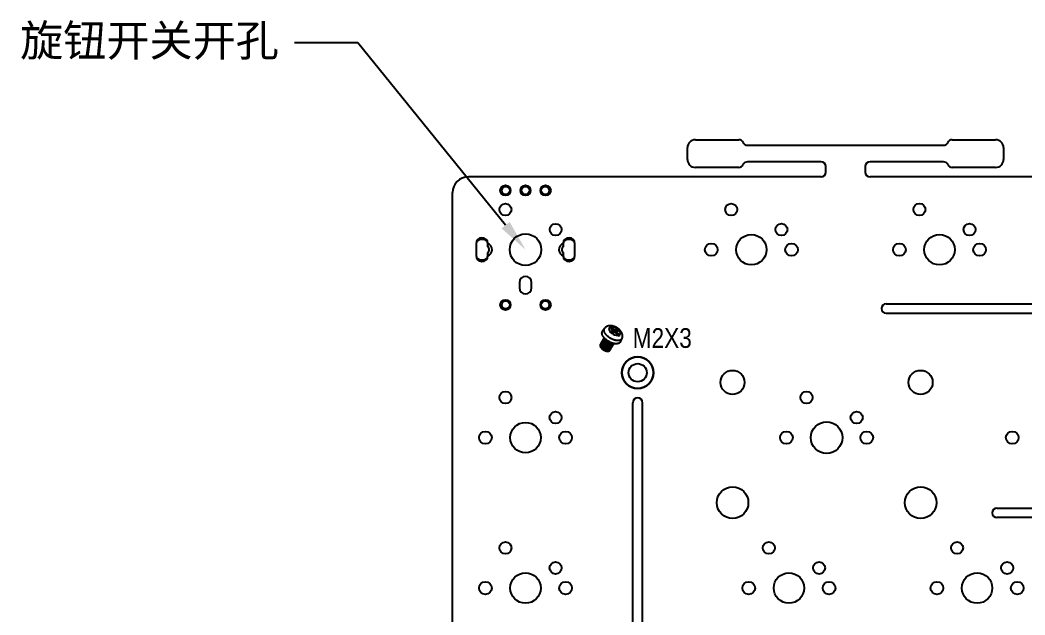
# Model space of a CAD drawing. Header units: millimetres. Extents: x 2210 to 4733, y 577 to 1929.
# Drawn here: x 2625.4 to 2752.5, y 1426.6 to 1501.9 of the extents above; entities that cross this region are included whole.
import ezdxf
from ezdxf import colors
from ezdxf.entities.mleader import LeaderData, LeaderLine
from ezdxf.math import Vec2, Vec3

# ---------------------------------------------------------------- set-up
doc = ezdxf.new("R2010")
doc.units = ezdxf.units.MM
doc.styles.get("Standard").update_dxf_attribs({"font": 'arial.ttf'})

msp = doc.modelspace()

# ---------------------------------------------------------------- linework, layer by layer
at = {"color": 7, "linetype": 'Continuous', "lineweight": 25}
for p, q in [((2710.817, 1486.778), (2716.327, 1486.778)), ((2743.308, 1486.778), (2748.817, 1486.778)), ((2709.817, 1484.278), (2709.817, 1485.778)), ((2717.417, 1486.078), (2742.217, 1486.078)), ((2749.817, 1485.778), (2749.817, 1484.278)), ((2716.327, 1483.278), (2710.817, 1483.278)), ((2726.717, 1483.978), (2717.417, 1483.978)), ((2727.317, 1482.678), (2727.317, 1483.378)), ((2732.317, 1483.378), (2732.317, 1482.678)), ((2742.217, 1483.978), (2732.917, 1483.978)), ((2748.817, 1483.278), (2743.308, 1483.278)), ((2726.717, 1482.078), (2682.092, 1482.078)), ((2838.717, 1482.078), (2732.917, 1482.078)), ((2680.092, 1360.853), (2680.092, 1480.078)), ((2683.067, 1473.604), (2683.067, 1472.105)), ((2694.067, 1473.553), (2694.067, 1473.229)), ((2695.567, 1473.604), (2695.567, 1473.582)), ((2695.567, 1472.153), (2695.567, 1473.553)), ((2694.067, 1472.478), (2694.067, 1472.153)), ((2695.567, 1472.124), (2695.567, 1472.105)), ((2688.542, 1468.678), (2688.542, 1468.028)), ((2690.092, 1468.028), (2690.092, 1468.678)), ((2734.956, 1465.999), (2803.756, 1465.999)), ((2734.956, 1464.799), (2803.756, 1464.799)), ((2702.914, 1398.133), (2702.914, 1453.473)), ((2704.114, 1398.133), (2704.114, 1453.473)), ((2748.98, 1440.116), (2972.397, 1440.116)), ((2972.397, 1438.916), (2748.98, 1438.916))]:
    msp.add_line(p, q, dxfattribs=at)
at = {"color": 3, "linetype": 'Continuous', "lineweight": 25}
for p, q in [((2683.967, 1474.153), (2683.667, 1474.153)), ((2683.967, 1474.153), (2683.667, 1474.153)), ((2694.967, 1474.153), (2694.667, 1474.153)), ((2694.967, 1474.153), (2694.667, 1474.153)), ((2683.067, 1473.553), (2683.067, 1472.153)), ((2683.067, 1473.553), (2683.067, 1472.153)), ((2684.567, 1473.228), (2684.567, 1473.553)), ((2695.567, 1472.153), (2695.567, 1473.553)), ((2695.567, 1472.153), (2695.567, 1473.553)), ((2683.667, 1471.553), (2683.967, 1471.553)), ((2683.667, 1471.553), (2683.967, 1471.553)), ((2684.567, 1472.153), (2684.567, 1472.477)), ((2694.667, 1471.553), (2694.967, 1471.553)), ((2694.667, 1471.553), (2694.967, 1471.553))]:
    msp.add_line(p, q, dxfattribs=at)
at = {"color": 4, "linetype": 'Continuous', "lineweight": 25}
for p, q in [((2699.336, 1462.898), (2699.073, 1462.541)), ((2700.295, 1462.713), (2699.99, 1463.022)), ((2700.006, 1462.502), (2700.299, 1462.591)), ((2700.115, 1462.895), (2700.16, 1463.123)), ((2700.138, 1462.316), (2700.299, 1462.591)), ((2700.149, 1462.305), (2700.329, 1462.613)), ((2700.201, 1463.086), (2700.506, 1462.777)), ((2700.211, 1462.275), (2700.506, 1462.777)), ((2700.691, 1462.71), (2700.485, 1462.359)), ((2700.642, 1462.347), (2701.02, 1462.807)), ((2700.691, 1462.71), (2700.984, 1462.799)), ((2700.881, 1462.466), (2700.754, 1462.25)), ((2701.204, 1462.577), (2700.911, 1462.488)), ((2698.987, 1461.209), (2698.976, 1461.19)), ((2699.054, 1461.323), (2699.043, 1461.304)), ((2699.121, 1461.437), (2699.11, 1461.418)), ((2699.187, 1461.55), (2699.176, 1461.531)), ((2699.254, 1461.664), (2699.243, 1461.645)), ((2700.519, 1462.369), (2700.226, 1462.28)), ((2701.009, 1461.993), (2700.704, 1462.301)), ((2700.915, 1462.365), (2700.813, 1462.191)), ((2700.915, 1462.365), (2701.22, 1462.057)), ((2701.354, 1461.203), (2701.538, 1461.606)), ((2698.787, 1460.868), (2698.776, 1460.849)), ((2698.854, 1460.981), (2698.843, 1460.962)), ((2698.92, 1461.095), (2698.909, 1461.076)), ((2700.022, 1460.118), (2700.033, 1460.137)), ((2700.089, 1460.231), (2700.1, 1460.25)), ((2700.155, 1460.345), (2700.167, 1460.364)), ((2700.222, 1460.459), (2700.233, 1460.478)), ((2700.289, 1460.573), (2700.3, 1460.592)), ((2700.356, 1460.687), (2700.367, 1460.706)), ((2700.422, 1460.801), (2700.434, 1460.819)), ((2700.489, 1460.914), (2700.5, 1460.933))]:
    msp.add_line(p, q, dxfattribs=at)
at = {"color": 4, "linetype": 'Continuous', "lineweight": 25, "flags": 128}
for points in [[(2699.365, 1461.587), (2699.323, 1461.63), (2699.283, 1461.674), (2699.246, 1461.718), (2699.211, 1461.763), (2699.178, 1461.808), (2699.148, 1461.853), (2699.121, 1461.898), (2699.096, 1461.942), (2699.073, 1461.987), (2699.054, 1462.031), (2699.037, 1462.075), (2699.023, 1462.118), (2699.012, 1462.16), (2699.004, 1462.202), (2698.999, 1462.242), (2698.996, 1462.282), (2698.997, 1462.321), (2699.001, 1462.358), (2699.007, 1462.394), (2699.016, 1462.429), (2699.029, 1462.462), (2699.044, 1462.494), (2699.062, 1462.524), (2699.073, 1462.541)], [(2701.538, 1461.606), (2701.535, 1461.601), (2701.519, 1461.57), (2701.499, 1461.541), (2701.477, 1461.514), (2701.453, 1461.489), (2701.425, 1461.465), (2701.395, 1461.443), (2701.363, 1461.424), (2701.328, 1461.406), (2701.291, 1461.391), (2701.251, 1461.377), (2701.21, 1461.366), (2701.166, 1461.357), (2701.121, 1461.35), (2701.073, 1461.346), (2701.024, 1461.343), (2700.974, 1461.343), (2700.922, 1461.345), (2700.868, 1461.35), (2700.814, 1461.356), (2700.758, 1461.365), (2700.702, 1461.376), (2700.645, 1461.389), (2700.587, 1461.405), (2700.529, 1461.422), (2700.471, 1461.442), (2700.412, 1461.463), (2700.353, 1461.487), (2700.295, 1461.512), (2700.237, 1461.539), (2700.179, 1461.568), (2700.122, 1461.598), (2700.066, 1461.631), (2700.011, 1461.664), (2699.957, 1461.699), (2699.903, 1461.736), (2699.852, 1461.773), (2699.801, 1461.812), (2699.753, 1461.852), (2699.706, 1461.893), (2699.66, 1461.934), (2699.617, 1461.977), (2699.576, 1462.02), (2699.537, 1462.063), (2699.5, 1462.107), (2699.465, 1462.151), (2699.433, 1462.195), (2699.404, 1462.24), (2699.377, 1462.284), (2699.353, 1462.328), (2699.331, 1462.372), (2699.313, 1462.416), (2699.297, 1462.459), (2699.284, 1462.501), (2699.274, 1462.543), (2699.267, 1462.584), (2699.263, 1462.623), (2699.261, 1462.662), (2699.263, 1462.7), (2699.268, 1462.737), (2699.275, 1462.772), (2699.286, 1462.805), (2699.299, 1462.838), (2699.316, 1462.868), (2699.335, 1462.897), (2699.336, 1462.898)], [(2699.99, 1463.022), (2699.967, 1463.004), (2699.947, 1462.985), (2699.929, 1462.964), (2699.914, 1462.941), (2699.902, 1462.916), (2699.893, 1462.89), (2699.887, 1462.863), (2699.883, 1462.834), (2699.883, 1462.804), (2699.885, 1462.773), (2699.891, 1462.741), (2699.899, 1462.708), (2699.91, 1462.675), (2699.924, 1462.641), (2699.941, 1462.606), (2699.96, 1462.572), (2699.982, 1462.537), (2700.006, 1462.502)], [(2700.299, 1462.591), (2700.312, 1462.596), (2700.322, 1462.604), (2700.33, 1462.614), (2700.334, 1462.625), (2700.335, 1462.638), (2700.333, 1462.652), (2700.328, 1462.667), (2700.32, 1462.683), (2700.309, 1462.698), (2700.295, 1462.713)], [(2700.911, 1462.488), (2700.898, 1462.482), (2700.888, 1462.475), (2700.88, 1462.465), (2700.876, 1462.453), (2700.875, 1462.44), (2700.877, 1462.426), (2700.882, 1462.411), (2700.89, 1462.396), (2700.901, 1462.38), (2700.915, 1462.365)], [(2701.22, 1462.057), (2701.243, 1462.075), (2701.263, 1462.094), (2701.281, 1462.115), (2701.295, 1462.138), (2701.308, 1462.162), (2701.317, 1462.188), (2701.323, 1462.216), (2701.327, 1462.245), (2701.327, 1462.275), (2701.325, 1462.306), (2701.319, 1462.338), (2701.311, 1462.37), (2701.3, 1462.404), (2701.286, 1462.438), (2701.269, 1462.472), (2701.25, 1462.507), (2701.228, 1462.542), (2701.204, 1462.577)], [(2698.955, 1461.139), (2698.954, 1461.138), (2698.936, 1461.118), (2698.921, 1461.096), (2698.909, 1461.073), (2698.9, 1461.048), (2698.894, 1461.022), (2698.891, 1460.994), (2698.891, 1460.965), (2698.893, 1460.936), (2698.899, 1460.905), (2698.908, 1460.873), (2698.919, 1460.841), (2698.934, 1460.808), (2698.951, 1460.775), (2698.971, 1460.741), (2698.994, 1460.708), (2699.019, 1460.674), (2699.046, 1460.641), (2699.076, 1460.609), (2699.108, 1460.577), (2699.141, 1460.545), (2699.177, 1460.515), (2699.214, 1460.485), (2699.253, 1460.456), (2699.293, 1460.429), (2699.335, 1460.403), (2699.377, 1460.379), (2699.42, 1460.356), (2699.464, 1460.335), (2699.507, 1460.316), (2699.552, 1460.298), (2699.596, 1460.283), (2699.639, 1460.27), (2699.683, 1460.258), (2699.726, 1460.249), (2699.768, 1460.242), (2699.808, 1460.237), (2699.848, 1460.235), (2699.886, 1460.235), (2699.923, 1460.237), (2699.958, 1460.241), (2699.991, 1460.248), (2700.022, 1460.256), (2700.051, 1460.267), (2700.078, 1460.28), (2700.102, 1460.295), (2700.124, 1460.312), (2700.142, 1460.331), (2700.159, 1460.352), (2700.172, 1460.374), (2700.183, 1460.399), (2700.188, 1460.415)], [(2698.976, 1461.19), (2698.965, 1461.168), (2698.956, 1461.143), (2698.95, 1461.117), (2698.946, 1461.089), (2698.946, 1461.06), (2698.949, 1461.03), (2698.955, 1461), (2698.963, 1460.968), (2698.975, 1460.936), (2698.989, 1460.903), (2699.007, 1460.87), (2699.027, 1460.836), (2699.049, 1460.803), (2699.074, 1460.769), (2699.102, 1460.736), (2699.131, 1460.704), (2699.163, 1460.671), (2699.197, 1460.64), (2699.233, 1460.609), (2699.27, 1460.58), (2699.309, 1460.551), (2699.349, 1460.524), (2699.39, 1460.498), (2699.433, 1460.474), (2699.476, 1460.451), (2699.519, 1460.43), (2699.563, 1460.411), (2699.607, 1460.393), (2699.651, 1460.378), (2699.695, 1460.364), (2699.738, 1460.353), (2699.781, 1460.344), (2699.823, 1460.337), (2699.864, 1460.332), (2699.904, 1460.33), (2699.942, 1460.33), (2699.979, 1460.332), (2700.014, 1460.336), (2700.047, 1460.342), (2700.078, 1460.351), (2700.107, 1460.362), (2700.133, 1460.375), (2700.158, 1460.39), (2700.179, 1460.407), (2700.198, 1460.426), (2700.214, 1460.447), (2700.222, 1460.459)], [(2699.021, 1461.253), (2699.02, 1461.252), (2699.003, 1461.232), (2698.988, 1461.21), (2698.976, 1461.187), (2698.967, 1461.162), (2698.961, 1461.136), (2698.958, 1461.108), (2698.957, 1461.079), (2698.96, 1461.049), (2698.966, 1461.018), (2698.975, 1460.987), (2698.986, 1460.954), (2699.001, 1460.922), (2699.018, 1460.888), (2699.038, 1460.855), (2699.06, 1460.822), (2699.085, 1460.788), (2699.113, 1460.755), (2699.142, 1460.723), (2699.174, 1460.69), (2699.208, 1460.659), (2699.244, 1460.628), (2699.281, 1460.599), (2699.32, 1460.57), (2699.36, 1460.543), (2699.401, 1460.517), (2699.444, 1460.493), (2699.487, 1460.47), (2699.53, 1460.449), (2699.574, 1460.43), (2699.618, 1460.412), (2699.662, 1460.397), (2699.706, 1460.383), (2699.75, 1460.372), (2699.792, 1460.363), (2699.834, 1460.356), (2699.875, 1460.351), (2699.915, 1460.349), (2699.953, 1460.349), (2699.99, 1460.351), (2700.025, 1460.355), (2700.058, 1460.361), (2700.089, 1460.37), (2700.118, 1460.381), (2700.145, 1460.394), (2700.169, 1460.409), (2700.19, 1460.426), (2700.209, 1460.445), (2700.225, 1460.466), (2700.239, 1460.488), (2700.249, 1460.512), (2700.255, 1460.529)], [(2699.043, 1461.304), (2699.032, 1461.282), (2699.023, 1461.257), (2699.016, 1461.231), (2699.013, 1461.203), (2699.013, 1461.174), (2699.016, 1461.144), (2699.022, 1461.113), (2699.03, 1461.082), (2699.042, 1461.049), (2699.056, 1461.017), (2699.073, 1460.983), (2699.093, 1460.95), (2699.116, 1460.916), (2699.141, 1460.883), (2699.168, 1460.85), (2699.198, 1460.817), (2699.23, 1460.785), (2699.264, 1460.754), (2699.299, 1460.723), (2699.337, 1460.694), (2699.376, 1460.665), (2699.416, 1460.638), (2699.457, 1460.612), (2699.499, 1460.588), (2699.542, 1460.565), (2699.586, 1460.544), (2699.63, 1460.524), (2699.674, 1460.507), (2699.718, 1460.492), (2699.762, 1460.478), (2699.805, 1460.467), (2699.848, 1460.458), (2699.89, 1460.451), (2699.931, 1460.446), (2699.971, 1460.444), (2700.009, 1460.443), (2700.046, 1460.445), (2700.081, 1460.45), (2700.114, 1460.456), (2700.145, 1460.465), (2700.174, 1460.476), (2700.2, 1460.489), (2700.224, 1460.504), (2700.246, 1460.521), (2700.265, 1460.54), (2700.281, 1460.561), (2700.289, 1460.573)], [(2699.088, 1461.367), (2699.087, 1461.366), (2699.07, 1461.346), (2699.055, 1461.324), (2699.043, 1461.301), (2699.034, 1461.276), (2699.028, 1461.25), (2699.024, 1461.222), (2699.024, 1461.193), (2699.027, 1461.163), (2699.033, 1461.132), (2699.041, 1461.101), (2699.053, 1461.068), (2699.067, 1461.035), (2699.085, 1461.002), (2699.105, 1460.969), (2699.127, 1460.935), (2699.152, 1460.902), (2699.18, 1460.869), (2699.209, 1460.836), (2699.241, 1460.804), (2699.275, 1460.773), (2699.311, 1460.742), (2699.348, 1460.713), (2699.387, 1460.684), (2699.427, 1460.657), (2699.468, 1460.631), (2699.51, 1460.607), (2699.553, 1460.584), (2699.597, 1460.563), (2699.641, 1460.543), (2699.685, 1460.526), (2699.729, 1460.511), (2699.773, 1460.497), (2699.816, 1460.486), (2699.859, 1460.477), (2699.901, 1460.47), (2699.942, 1460.465), (2699.982, 1460.463), (2700.02, 1460.462), (2700.057, 1460.464), (2700.092, 1460.469), (2700.125, 1460.475), (2700.156, 1460.484), (2700.185, 1460.495), (2700.211, 1460.508), (2700.235, 1460.523), (2700.257, 1460.54), (2700.276, 1460.559), (2700.292, 1460.58), (2700.306, 1460.602), (2700.316, 1460.626), (2700.322, 1460.643)], [(2699.11, 1461.418), (2699.098, 1461.396), (2699.089, 1461.371), (2699.083, 1461.344), (2699.08, 1461.317), (2699.08, 1461.288), (2699.083, 1461.258), (2699.088, 1461.227), (2699.097, 1461.195), (2699.109, 1461.163), (2699.123, 1461.13), (2699.14, 1461.097), (2699.16, 1461.064), (2699.183, 1461.03), (2699.208, 1460.997), (2699.235, 1460.964), (2699.265, 1460.931), (2699.297, 1460.899), (2699.331, 1460.868), (2699.366, 1460.837), (2699.404, 1460.807), (2699.442, 1460.779), (2699.483, 1460.752), (2699.524, 1460.726), (2699.566, 1460.701), (2699.609, 1460.679), (2699.653, 1460.657), (2699.697, 1460.638), (2699.741, 1460.621), (2699.785, 1460.605), (2699.829, 1460.592), (2699.872, 1460.581), (2699.915, 1460.572), (2699.957, 1460.565), (2699.998, 1460.56), (2700.037, 1460.557), (2700.076, 1460.557), (2700.112, 1460.559), (2700.147, 1460.564), (2700.18, 1460.57), (2700.212, 1460.579), (2700.24, 1460.59), (2700.267, 1460.603), (2700.291, 1460.618), (2700.313, 1460.635), (2700.332, 1460.654), (2700.348, 1460.674), (2700.356, 1460.687)], [(2699.155, 1461.48), (2699.154, 1461.479), (2699.136, 1461.459), (2699.121, 1461.438), (2699.11, 1461.415), (2699.1, 1461.39), (2699.094, 1461.363), (2699.091, 1461.336), (2699.091, 1461.307), (2699.094, 1461.277), (2699.099, 1461.246), (2699.108, 1461.214), (2699.12, 1461.182), (2699.134, 1461.149), (2699.151, 1461.116), (2699.171, 1461.083), (2699.194, 1461.049), (2699.219, 1461.016), (2699.246, 1460.983), (2699.276, 1460.95), (2699.308, 1460.918), (2699.342, 1460.887), (2699.377, 1460.856), (2699.415, 1460.826), (2699.453, 1460.798), (2699.494, 1460.771), (2699.535, 1460.745), (2699.577, 1460.72), (2699.62, 1460.698), (2699.664, 1460.676), (2699.708, 1460.657), (2699.752, 1460.64), (2699.796, 1460.624), (2699.84, 1460.611), (2699.883, 1460.6), (2699.926, 1460.591), (2699.968, 1460.584), (2700.009, 1460.579), (2700.048, 1460.576), (2700.087, 1460.576), (2700.123, 1460.578), (2700.158, 1460.583), (2700.192, 1460.589), (2700.223, 1460.598), (2700.252, 1460.609), (2700.278, 1460.622), (2700.302, 1460.637), (2700.324, 1460.654), (2700.343, 1460.673), (2700.359, 1460.693), (2700.372, 1460.716), (2700.383, 1460.74), (2700.388, 1460.757)], [(2699.176, 1461.531), (2699.165, 1461.509), (2699.156, 1461.485), (2699.15, 1461.458), (2699.147, 1461.431), (2699.147, 1461.402), (2699.149, 1461.372), (2699.155, 1461.341), (2699.164, 1461.309), (2699.175, 1461.277), (2699.19, 1461.244), (2699.207, 1461.211), (2699.227, 1461.178), (2699.249, 1461.144), (2699.274, 1461.111), (2699.302, 1461.078), (2699.332, 1461.045), (2699.363, 1461.013), (2699.397, 1460.981), (2699.433, 1460.951), (2699.47, 1460.921), (2699.509, 1460.893), (2699.549, 1460.865), (2699.591, 1460.84), (2699.633, 1460.815), (2699.676, 1460.792), (2699.719, 1460.771), (2699.763, 1460.752), (2699.807, 1460.735), (2699.852, 1460.719), (2699.895, 1460.706), (2699.939, 1460.695), (2699.982, 1460.685), (2700.023, 1460.678), (2700.064, 1460.674), (2700.104, 1460.671), (2700.142, 1460.671), (2700.179, 1460.673), (2700.214, 1460.677), (2700.247, 1460.684), (2700.278, 1460.693), (2700.307, 1460.703), (2700.334, 1460.716), (2700.358, 1460.732), (2700.379, 1460.749), (2700.398, 1460.767), (2700.415, 1460.788), (2700.422, 1460.801)], [(2699.222, 1461.594), (2699.221, 1461.593), (2699.203, 1461.573), (2699.188, 1461.552), (2699.176, 1461.528), (2699.167, 1461.504), (2699.161, 1461.477), (2699.158, 1461.45), (2699.158, 1461.421), (2699.16, 1461.391), (2699.166, 1461.36), (2699.175, 1461.328), (2699.186, 1461.296), (2699.201, 1461.263), (2699.218, 1461.23), (2699.238, 1461.197), (2699.261, 1461.163), (2699.286, 1461.13), (2699.313, 1461.097), (2699.343, 1461.064), (2699.375, 1461.032), (2699.408, 1461), (2699.444, 1460.97), (2699.481, 1460.94), (2699.52, 1460.912), (2699.56, 1460.884), (2699.602, 1460.859), (2699.644, 1460.834), (2699.687, 1460.811), (2699.731, 1460.79), (2699.774, 1460.771), (2699.819, 1460.754), (2699.863, 1460.738), (2699.906, 1460.725), (2699.95, 1460.713), (2699.993, 1460.704), (2700.035, 1460.697), (2700.075, 1460.693), (2700.115, 1460.69), (2700.153, 1460.69), (2700.19, 1460.692), (2700.225, 1460.696), (2700.258, 1460.703), (2700.289, 1460.712), (2700.318, 1460.722), (2700.345, 1460.735), (2700.369, 1460.75), (2700.391, 1460.767), (2700.41, 1460.786), (2700.426, 1460.807), (2700.439, 1460.83), (2700.45, 1460.854), (2700.455, 1460.871)], [(2699.243, 1461.645), (2699.232, 1461.623), (2699.223, 1461.598), (2699.217, 1461.572), (2699.214, 1461.544), (2699.213, 1461.516), (2699.216, 1461.486), (2699.222, 1461.455), (2699.231, 1461.423), (2699.242, 1461.391), (2699.257, 1461.358), (2699.274, 1461.325), (2699.294, 1461.291), (2699.316, 1461.258), (2699.341, 1461.225), (2699.369, 1461.191), (2699.398, 1461.159), (2699.43, 1461.127), (2699.464, 1461.095), (2699.5, 1461.065), (2699.537, 1461.035), (2699.576, 1461.006), (2699.616, 1460.979), (2699.657, 1460.953), (2699.7, 1460.929), (2699.743, 1460.906), (2699.786, 1460.885), (2699.83, 1460.866), (2699.874, 1460.848), (2699.918, 1460.833), (2699.962, 1460.82), (2700.006, 1460.808), (2700.048, 1460.799), (2700.09, 1460.792), (2700.131, 1460.788), (2700.171, 1460.785), (2700.209, 1460.785), (2700.246, 1460.787), (2700.281, 1460.791), (2700.314, 1460.798), (2700.345, 1460.806), (2700.374, 1460.817), (2700.401, 1460.83), (2700.425, 1460.845), (2700.446, 1460.862), (2700.465, 1460.881), (2700.481, 1460.902), (2700.489, 1460.914)], [(2699.271, 1461.689), (2699.27, 1461.687), (2699.255, 1461.665), (2699.243, 1461.642), (2699.234, 1461.617), (2699.228, 1461.591), (2699.225, 1461.563), (2699.224, 1461.535), (2699.227, 1461.505), (2699.233, 1461.474), (2699.242, 1461.442), (2699.253, 1461.41), (2699.268, 1461.377), (2699.285, 1461.344), (2699.305, 1461.31), (2699.327, 1461.277), (2699.352, 1461.244), (2699.38, 1461.21), (2699.409, 1461.178), (2699.441, 1461.146), (2699.475, 1461.114), (2699.511, 1461.084), (2699.548, 1461.054), (2699.587, 1461.025), (2699.627, 1460.998), (2699.668, 1460.972), (2699.711, 1460.948), (2699.754, 1460.925), (2699.797, 1460.904), (2699.841, 1460.885), (2699.885, 1460.867), (2699.929, 1460.852), (2699.973, 1460.839), (2700.017, 1460.827), (2700.059, 1460.818), (2700.101, 1460.811), (2700.142, 1460.806), (2700.182, 1460.804), (2700.22, 1460.804), (2700.257, 1460.806), (2700.292, 1460.81), (2700.325, 1460.817), (2700.356, 1460.825), (2700.385, 1460.836), (2700.412, 1460.849), (2700.436, 1460.864), (2700.457, 1460.881), (2700.476, 1460.9), (2700.492, 1460.921), (2700.506, 1460.943), (2700.513, 1460.96)], [(2701.354, 1461.203), (2701.352, 1461.198), (2701.335, 1461.167), (2701.316, 1461.137), (2701.294, 1461.11), (2701.269, 1461.084), (2701.242, 1461.06), (2701.212, 1461.038), (2701.179, 1461.017), (2701.145, 1460.999), (2701.107, 1460.983), (2701.068, 1460.969), (2701.026, 1460.957), (2700.983, 1460.947), (2700.937, 1460.94), (2700.89, 1460.934), (2700.841, 1460.931), (2700.79, 1460.93), (2700.738, 1460.932), (2700.685, 1460.935), (2700.63, 1460.941), (2700.575, 1460.949), (2700.518, 1460.959), (2700.461, 1460.971), (2700.403, 1460.985), (2700.344, 1461.002), (2700.285, 1461.02), (2700.226, 1461.041), (2700.167, 1461.063), (2700.108, 1461.088), (2700.049, 1461.114), (2699.99, 1461.142), (2699.932, 1461.171), (2699.874, 1461.203), (2699.818, 1461.236), (2699.762, 1461.27), (2699.707, 1461.306), (2699.654, 1461.343), (2699.602, 1461.381), (2699.551, 1461.42), (2699.502, 1461.46), (2699.454, 1461.502), (2699.409, 1461.544), (2699.365, 1461.587)], [(2698.776, 1460.849), (2698.765, 1460.827), (2698.756, 1460.802), (2698.749, 1460.775), (2698.746, 1460.748), (2698.746, 1460.719), (2698.749, 1460.689), (2698.755, 1460.658), (2698.763, 1460.626), (2698.775, 1460.594), (2698.789, 1460.561), (2698.806, 1460.528), (2698.826, 1460.495), (2698.849, 1460.461), (2698.874, 1460.428), (2698.901, 1460.395), (2698.931, 1460.362), (2698.963, 1460.33), (2698.997, 1460.299), (2699.032, 1460.268), (2699.07, 1460.238), (2699.109, 1460.21), (2699.149, 1460.183), (2699.19, 1460.157), (2699.232, 1460.132), (2699.275, 1460.11), (2699.319, 1460.088), (2699.363, 1460.069), (2699.407, 1460.052), (2699.451, 1460.036), (2699.495, 1460.023), (2699.538, 1460.012), (2699.581, 1460.003), (2699.623, 1459.996), (2699.664, 1459.991), (2699.703, 1459.988), (2699.742, 1459.988), (2699.779, 1459.99), (2699.814, 1459.995), (2699.847, 1460.001), (2699.878, 1460.01), (2699.907, 1460.021), (2699.933, 1460.034), (2699.957, 1460.049), (2699.979, 1460.066), (2699.998, 1460.085), (2700.014, 1460.105), (2700.022, 1460.118)], [(2698.821, 1460.911), (2698.82, 1460.91), (2698.803, 1460.89), (2698.788, 1460.869), (2698.776, 1460.846), (2698.767, 1460.821), (2698.761, 1460.794), (2698.757, 1460.767), (2698.757, 1460.738), (2698.76, 1460.708), (2698.766, 1460.677), (2698.774, 1460.645), (2698.786, 1460.613), (2698.8, 1460.58), (2698.818, 1460.547), (2698.837, 1460.514), (2698.86, 1460.48), (2698.885, 1460.447), (2698.912, 1460.414), (2698.942, 1460.381), (2698.974, 1460.349), (2699.008, 1460.318), (2699.044, 1460.287), (2699.081, 1460.257), (2699.12, 1460.229), (2699.16, 1460.202), (2699.201, 1460.176), (2699.243, 1460.151), (2699.286, 1460.129), (2699.33, 1460.107), (2699.374, 1460.088), (2699.418, 1460.071), (2699.462, 1460.055), (2699.506, 1460.042), (2699.549, 1460.031), (2699.592, 1460.022), (2699.634, 1460.015), (2699.675, 1460.01), (2699.715, 1460.007), (2699.753, 1460.007), (2699.79, 1460.009), (2699.825, 1460.013), (2699.858, 1460.02), (2699.889, 1460.029), (2699.918, 1460.04), (2699.944, 1460.053), (2699.968, 1460.068), (2699.99, 1460.085), (2700.009, 1460.104), (2700.025, 1460.124), (2700.039, 1460.147), (2700.049, 1460.171), (2700.055, 1460.188)], [(2698.843, 1460.962), (2698.831, 1460.94), (2698.822, 1460.916), (2698.816, 1460.889), (2698.813, 1460.862), (2698.813, 1460.833), (2698.816, 1460.803), (2698.821, 1460.772), (2698.83, 1460.74), (2698.842, 1460.708), (2698.856, 1460.675), (2698.873, 1460.642), (2698.893, 1460.609), (2698.916, 1460.575), (2698.941, 1460.542), (2698.968, 1460.509), (2698.998, 1460.476), (2699.03, 1460.444), (2699.063, 1460.412), (2699.099, 1460.382), (2699.136, 1460.352), (2699.175, 1460.324), (2699.215, 1460.296), (2699.257, 1460.271), (2699.299, 1460.246), (2699.342, 1460.223), (2699.386, 1460.202), (2699.43, 1460.183), (2699.474, 1460.166), (2699.518, 1460.15), (2699.562, 1460.137), (2699.605, 1460.125), (2699.648, 1460.116), (2699.69, 1460.109), (2699.731, 1460.105), (2699.77, 1460.102), (2699.809, 1460.102), (2699.845, 1460.104), (2699.88, 1460.108), (2699.913, 1460.115), (2699.945, 1460.124), (2699.973, 1460.134), (2700, 1460.147), (2700.024, 1460.162), (2700.046, 1460.18), (2700.065, 1460.198), (2700.081, 1460.219), (2700.089, 1460.231)], [(2698.888, 1461.025), (2698.887, 1461.024), (2698.869, 1461.004), (2698.854, 1460.983), (2698.842, 1460.959), (2698.833, 1460.934), (2698.827, 1460.908), (2698.824, 1460.881), (2698.824, 1460.852), (2698.827, 1460.822), (2698.832, 1460.791), (2698.841, 1460.759), (2698.853, 1460.727), (2698.867, 1460.694), (2698.884, 1460.661), (2698.904, 1460.627), (2698.927, 1460.594), (2698.952, 1460.561), (2698.979, 1460.528), (2699.009, 1460.495), (2699.041, 1460.463), (2699.075, 1460.431), (2699.11, 1460.401), (2699.148, 1460.371), (2699.186, 1460.343), (2699.227, 1460.315), (2699.268, 1460.289), (2699.31, 1460.265), (2699.353, 1460.242), (2699.397, 1460.221), (2699.441, 1460.202), (2699.485, 1460.185), (2699.529, 1460.169), (2699.573, 1460.156), (2699.616, 1460.144), (2699.659, 1460.135), (2699.701, 1460.128), (2699.742, 1460.124), (2699.781, 1460.121), (2699.82, 1460.121), (2699.856, 1460.123), (2699.891, 1460.127), (2699.925, 1460.134), (2699.956, 1460.143), (2699.985, 1460.153), (2700.011, 1460.166), (2700.035, 1460.181), (2700.057, 1460.198), (2700.076, 1460.217), (2700.092, 1460.238), (2700.105, 1460.261), (2700.116, 1460.285), (2700.121, 1460.302)], [(2698.909, 1461.076), (2698.898, 1461.054), (2698.889, 1461.029), (2698.883, 1461.003), (2698.88, 1460.975), (2698.88, 1460.947), (2698.882, 1460.917), (2698.888, 1460.886), (2698.897, 1460.854), (2698.908, 1460.822), (2698.923, 1460.789), (2698.94, 1460.756), (2698.96, 1460.722), (2698.982, 1460.689), (2699.007, 1460.656), (2699.035, 1460.622), (2699.065, 1460.59), (2699.096, 1460.558), (2699.13, 1460.526), (2699.166, 1460.496), (2699.203, 1460.466), (2699.242, 1460.437), (2699.282, 1460.41), (2699.324, 1460.384), (2699.366, 1460.36), (2699.409, 1460.337), (2699.452, 1460.316), (2699.496, 1460.297), (2699.54, 1460.279), (2699.584, 1460.264), (2699.628, 1460.251), (2699.672, 1460.239), (2699.714, 1460.23), (2699.756, 1460.223), (2699.797, 1460.218), (2699.837, 1460.216), (2699.875, 1460.216), (2699.912, 1460.218), (2699.947, 1460.222), (2699.98, 1460.229), (2700.011, 1460.237), (2700.04, 1460.248), (2700.067, 1460.261), (2700.091, 1460.276), (2700.112, 1460.293), (2700.131, 1460.312), (2700.148, 1460.333), (2700.155, 1460.345)]]:
    msp.add_lwpolyline(points, dxfattribs=at)
at = {"color": 7, "linetype": 'Continuous', "lineweight": 25}
for centre, radius in [((2686.777, 1480.355), 0.65), ((2689.317, 1480.355), 0.65), ((2691.857, 1480.355), 0.65), ((2715.352, 1477.933), 0.762), ((2739.164, 1477.936), 0.762), ((2721.702, 1475.393), 0.762), ((2745.515, 1475.396), 0.762), ((2717.902, 1472.853), 1.925), ((2741.712, 1472.853), 1.925), ((2712.822, 1472.853), 0.8), ((2722.982, 1472.853), 0.8), ((2736.632, 1472.853), 0.8), ((2746.792, 1472.853), 0.8), ((2686.777, 1465.855), 0.65), ((2691.857, 1465.855), 0.65), ((2703.514, 1457.268), 1.15), ((2703.514, 1457.268), 1.15), ((2715.517, 1456.041), 1.525), ((2739.317, 1456.041), 1.525), ((2686.777, 1454.123), 0.762), ((2724.877, 1454.123), 0.762), ((2693.127, 1451.583), 0.762), ((2731.227, 1451.583), 0.762), ((2689.317, 1449.041), 1.925), ((2727.417, 1449.041), 2), ((2684.237, 1449.041), 0.8), ((2694.397, 1449.041), 0.8), ((2722.337, 1449.041), 0.8), ((2732.497, 1449.041), 0.8), ((2750.912, 1449.041), 0.8), ((2715.517, 1440.801), 2), ((2739.317, 1440.801), 2), ((2686.777, 1435.073), 0.762), ((2720.114, 1435.073), 0.762), ((2743.93, 1435.073), 0.762), ((2693.127, 1432.533), 0.762), ((2726.464, 1432.533), 0.762), ((2750.28, 1432.533), 0.762), ((2689.317, 1429.991), 1.925), ((2722.655, 1429.991), 1.925), ((2746.467, 1429.991), 1.925), ((2684.237, 1429.991), 0.8), ((2694.397, 1429.991), 0.8), ((2717.575, 1429.991), 0.8), ((2727.735, 1429.991), 0.8), ((2741.387, 1429.991), 0.8), ((2751.547, 1429.991), 0.8)]:
    msp.add_circle(centre, radius, dxfattribs=at)
at = {"color": 3, "linetype": 'Continuous', "lineweight": 25}
for centre in [(2686.817, 1480.353), (2686.817, 1480.353), (2689.317, 1480.353), (2689.317, 1480.353), (2691.817, 1480.353), (2691.817, 1480.353), (2686.817, 1465.853), (2686.817, 1465.853), (2691.817, 1465.853), (2691.817, 1465.853)]:
    msp.add_circle(centre, 0.5, dxfattribs=at)
at = {"color": 1, "linetype": 'Continuous', "lineweight": 25}
for centre, radius in [((2686.777, 1477.933), 0.75), ((2693.127, 1475.393), 0.75), ((2689.317, 1472.853), 2)]:
    msp.add_circle(centre, radius, dxfattribs=at)
at = {"color": 4, "lineweight": 30}
msp.add_circle((2703.514, 1457.268), 2, dxfattribs=at)
at = {"color": 7, "linetype": 'Continuous', "lineweight": 25}
for centre, radius, start, end in [((2710.817, 1485.778), 1, 90, 180), ((2716.327, 1486.178), 0.6, 24.62432, 90), ((2743.308, 1486.178), 0.6, 90, 155.37568), ((2748.817, 1485.778), 1, 0, 90), ((2717.417, 1486.678), 0.6, 204.62432, 270), ((2742.217, 1486.678), 0.6, 270, 335.37568), ((2710.817, 1484.278), 1, 180, 270), ((2748.817, 1484.278), 1, 270, 0), ((2716.327, 1483.878), 0.6, 270, 335.37568), ((2717.417, 1483.378), 0.6, 90, 155.37568), ((2726.717, 1483.378), 0.6, 0, 90), ((2732.917, 1483.378), 0.6, 90, 180), ((2742.217, 1483.378), 0.6, 24.62432, 90), ((2743.308, 1483.878), 0.6, 204.62432, 270), ((2682.092, 1480.078), 2, 90, 180), ((2682.092, 1480.078), 2, 90, 180), ((2726.717, 1482.678), 0.6, 270, 0), ((2732.917, 1482.678), 0.6, 180, 270), ((2683.817, 1473.604), 0.75, 2.25621, 180), ((2694.817, 1473.604), 0.75, 0, 177.75379), ((2684.237, 1472.853), 0.847, 292.85523, 67.13616), ((2694.397, 1472.853), 0.847, 112.88658, 247.122), ((2694.967, 1473.553), 0.6, 0, 2.79434), ((2683.817, 1472.105), 0.75, 179.99987, 357.52652), ((2694.817, 1472.105), 0.75, 182.46361, 0), ((2694.967, 1472.153), 0.6, 357.20566, 0), ((2689.317, 1468.678), 0.775, 0, 180), ((2689.317, 1468.028), 0.775, 180, 0), ((2734.956, 1465.399), 0.6, 90, 180), ((2734.956, 1465.399), 0.6, 180, 270), ((2703.514, 1453.473), 0.6, 90, 180), ((2703.514, 1453.473), 0.6, 0, 90), ((2748.98, 1439.516), 0.6, 90, 180), ((2748.98, 1439.516), 0.6, 180, 270)]:
    msp.add_arc(centre, radius, start, end, dxfattribs=at)
at = {"color": 3, "linetype": 'Continuous', "lineweight": 25}
for centre, start, end in [((2683.667, 1473.553), 90, 180), ((2683.667, 1473.553), 90, 180), ((2683.967, 1473.553), 0, 90), ((2683.967, 1473.553), 0, 90), ((2694.667, 1473.553), 90, 180), ((2694.667, 1473.553), 90, 180), ((2694.967, 1473.553), 0, 90), ((2694.967, 1473.553), 0, 90), ((2683.667, 1472.153), 180, 270), ((2683.667, 1472.153), 180, 270), ((2683.967, 1472.153), 270, 0), ((2683.967, 1472.153), 270, 0), ((2694.667, 1472.153), 180, 270), ((2694.667, 1472.153), 180, 270), ((2694.967, 1472.153), 270, 0), ((2694.967, 1472.153), 270, 0)]:
    msp.add_arc(centre, 0.6, start, end, dxfattribs=at)
at = {"color": 1, "linetype": 'Continuous', "lineweight": 25}
for centre, start, end in [((2684.237, 1472.853), 311.29987, 48.70013), ((2694.397, 1472.853), 131.29987, 228.70013)]:
    msp.add_arc(centre, 0.5, start, end, dxfattribs=at)
at = {"color": 4, "linetype": 'Continuous', "lineweight": 25}
for centre, radius, start, end in [((2700.19, 1461.845), 1.241, 50.23618, 89.48966), ((2700.663, 1462.919), 0.211, 222.0263, 277.69953), ((2700.19, 1461.833), 0.922, 189.7887, 289.42048), ((2700.221, 1461.885), 0.956, 193.29444, 285.91474), ((2700.396, 1462.184), 1.174, 213.4487, 265.76048), ((2700.438, 1462.255), 1.233, 218.95053, 260.25865), ((2701.02, 1463.234), 1.241, 230.23618, 269.48966), ((2700.547, 1462.16), 0.211, 42.0263, 97.69953)]:
    msp.add_arc(centre, radius, start, end, dxfattribs=at)
for points, knots in [([(2701.241, 1462.679), (2701.234, 1462.687), (2701.212, 1462.709), (2701.174, 1462.744), (2701.129, 1462.784), (2701.082, 1462.822), (2701.034, 1462.859), (2700.985, 1462.894), (2700.934, 1462.928), (2700.883, 1462.96), (2700.83, 1462.991), (2700.777, 1463.02), (2700.722, 1463.047), (2700.667, 1463.073), (2700.612, 1463.097), (2700.555, 1463.119), (2700.498, 1463.138), (2700.441, 1463.156), (2700.383, 1463.172), (2700.325, 1463.186), (2700.267, 1463.198), (2700.208, 1463.207), (2700.149, 1463.213), (2700.091, 1463.217), (2700.033, 1463.218), (2699.975, 1463.217), (2699.918, 1463.212), (2699.863, 1463.205), (2699.809, 1463.195), (2699.756, 1463.181), (2699.706, 1463.166), (2699.657, 1463.147), (2699.611, 1463.126), (2699.567, 1463.103), (2699.525, 1463.077), (2699.485, 1463.049), (2699.448, 1463.02), (2699.413, 1462.988), (2699.381, 1462.954), (2699.355, 1462.924), (2699.341, 1462.905), (2699.336, 1462.898)], [0, 0, 0, 0, 0.014971, 0.0419619, 0.0688218, 0.0955759, 0.1222386, 0.1488279, 0.1753637, 0.2018673, 0.2283611, 0.2548673, 0.2814017, 0.3079878, 0.3346487, 0.3614075, 0.3882864, 0.4153059, 0.4424838, 0.4698333, 0.4973602, 0.5250597, 0.5529122, 0.5808788, 0.6088845, 0.6368261, 0.6645973, 0.6920889, 0.7192022, 0.7458619, 0.7720226, 0.7976682, 0.8228076, 0.8474678, 0.8716864, 0.8955073, 0.9189763, 0.9421391, 0.9650402, 0.9877227, 1, 1, 1, 1]), ([(2701.537, 1461.607), (2701.542, 1461.617), (2701.553, 1461.641), (2701.567, 1461.68), (2701.58, 1461.724), (2701.59, 1461.768), (2701.597, 1461.813), (2701.602, 1461.859), (2701.603, 1461.905), (2701.603, 1461.952), (2701.599, 1461.999), (2701.593, 1462.046), (2701.584, 1462.094), (2701.572, 1462.143), (2701.557, 1462.191), (2701.539, 1462.24), (2701.518, 1462.289), (2701.495, 1462.337), (2701.468, 1462.386), (2701.439, 1462.434), (2701.408, 1462.482), (2701.373, 1462.529), (2701.337, 1462.574), (2701.298, 1462.619), (2701.266, 1462.654), (2701.247, 1462.674), (2701.241, 1462.679)], [0, 0, 0, 0, 0.0288958, 0.0675927, 0.1063441, 0.1452238, 0.1843083, 0.2236771, 0.2634129, 0.3036008, 0.3443268, 0.385675, 0.4277231, 0.470537, 0.5141625, 0.5586165, 0.6038786, 0.6498857, 0.6965324, 0.7436798, 0.7911707, 0.8388488, 0.8865471, 0.9341564, 0.9816106, 1, 1, 1, 1])]:
    msp.add_open_spline(points, degree=3, knots=knots, dxfattribs=at)
for points in [[(2700.16, 1463.123), (2700.09, 1463.104), (2700.02, 1463.083), (2699.949, 1463.059)], [(2699.949, 1463.059), (2699.963, 1463.047), (2699.977, 1463.035), (2699.99, 1463.022)], [(2700.006, 1462.502), (2699.994, 1462.498), (2699.98, 1462.494), (2699.967, 1462.488)], [(2699.967, 1462.488), (2700.041, 1462.416), (2700.114, 1462.342), (2700.187, 1462.266)], [(2700.201, 1463.086), (2700.188, 1463.099), (2700.174, 1463.111), (2700.16, 1463.123)], [(2701.02, 1462.807), (2701.009, 1462.805), (2700.996, 1462.802), (2700.984, 1462.799)], [(2701.24, 1462.585), (2701.168, 1462.661), (2701.095, 1462.736), (2701.02, 1462.807)], [(2701.204, 1462.577), (2701.216, 1462.58), (2701.228, 1462.583), (2701.24, 1462.585)], [(2700.187, 1462.266), (2700.2, 1462.271), (2700.214, 1462.276), (2700.226, 1462.28)], [(2701.009, 1461.993), (2701.022, 1461.98), (2701.035, 1461.965), (2701.047, 1461.95)], [(2701.047, 1461.95), (2701.119, 1461.973), (2701.189, 1461.994), (2701.258, 1462.014)], [(2701.258, 1462.014), (2701.246, 1462.029), (2701.233, 1462.044), (2701.22, 1462.057)]]:
    msp.add_open_spline(points, degree=3, dxfattribs=at)

# ---------------------------------------------------------------- texts
at = {"color": 67, "true_color": 0x727430, "insert": (2702.884, 1462.911), "char_height": 2.5, "attachment_point": 1}
msp.add_mtext_dynamic_manual_height_columns('{\\fAsap Condensed|b0|i0|c0|p34;\\C4;M2X3}', width=5.92034, gutter_width=12.5, heights=[0], dxfattribs=at)

# ---------------------------------------------------------------- leaders
at = {"color": 3}
ml = msp.add_multileader_mtext('Standard', dxfattribs=at)
ml.set_content('{\\fSimSun|b0|i0|c134|p2;旋钮开关开孔}', color=3)
ml.set_leader_properties()
ml.build(insert=Vec2(0, 0))
ctx = ml.context
ctx.base_point, ctx.plane_origin = Vec3(2622.288, 1499.067), Vec3(2689.317, 1472.853)
ctx.text_align_type = 2
notes = []
notes.append((ctx, [(0, (1, 1, 0), (2668.098, 1499.067), (-1, 0), 8, [(0, [(2689.317, 1472.853)], 0, [])])]))
ctx.mtext.insert, ctx.mtext.alignment, ctx.mtext.flow_direction = Vec3(2658.098, 1501.346), 3, 5
for ctx, leaders in notes:
    for number, flags, end, landing, length, lines in leaders:
        leader = LeaderData()
        leader.index, (leader.has_last_leader_line, leader.has_dogleg_vector, leader.attachment_direction) = number, flags
        leader.last_leader_point, leader.dogleg_vector, leader.dogleg_length = Vec3(end), Vec3(landing), length
        for number, points, colour, breaks in lines:
            line = LeaderLine()
            line.index, line.vertices, line.color, line.breaks = number, Vec3.list(points), colors.encode_raw_color(colour), breaks
            leader.lines.append(line)
        ctx.leaders.append(leader)

doc.saveas('drawing.dxf')
